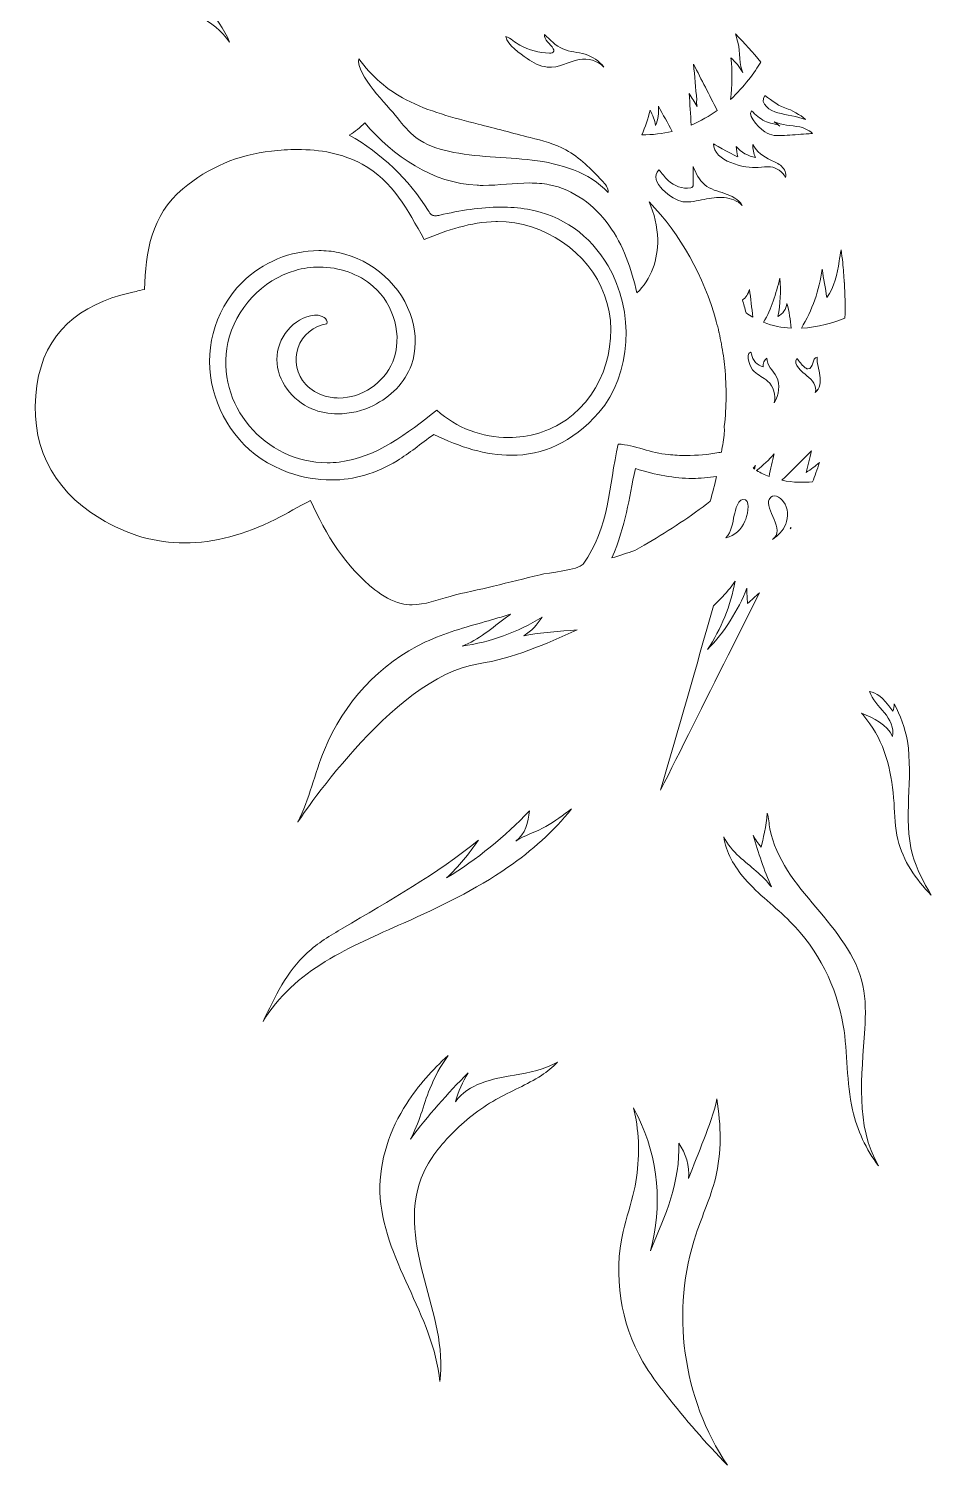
# Model space of a CAD drawing. Header units: millimetres. Extents: x -1356 to 546, y -801 to 88.
# Drawn here: x -325 to -137.2, y -772.1 to -473.1 of the extents above; entities that cross this region are included whole.
import ezdxf

# ---------------------------------------------------------------- set-up
doc = ezdxf.new("R2010")
doc.units = ezdxf.units.MM
doc.header["$MEASUREMENT"] = 0
doc.layers.add('Layer 4', color=7, linetype='Continuous')

msp = doc.modelspace()

# ---------------------------------------------------------------- linework, layer by layer
at = {"layer": 'Layer 4', "lineweight": 0}
for points, knots in [([(-297.79, -466.91), (-304.01, -464.18), (-309.8, -460.22), (-313.93, -454.82), (-317.07, -450.72), (-321.24, -442.85), (-319.51, -437.48), (-317.9, -444.17), (-314.67, -450.12), (-308.94, -454.16), (-301.77, -459.2), (-292.28, -460.43), (-285.74, -466.26), (-288.96, -465.24), (-292.19, -464.22), (-295.42, -463.2), (-289.99, -465.77), (-285.55, -470.38), (-283.18, -475.9), (-286.38, -471.06), (-292.47, -469.25), (-297.79, -466.91)], [0, 0, 0, 0, 1, 1, 1, 2, 2, 2, 3, 3, 3, 4, 4, 4, 5, 5, 5, 6, 6, 6, 7, 7, 7, 7]), ([(-215.86, -477.25), (-216.43, -476.19), (-217.86, -475.45), (-217.66, -474.26), (-216.54, -475.44), (-215.38, -476.65), (-213.88, -477.29), (-212.41, -477.92), (-210.76, -477.94), (-209.23, -478.41), (-207.71, -478.88), (-206.33, -479.82), (-205.33, -481.07), (-206.66, -479.75), (-208.65, -479.13), (-210.49, -479.48), (-212.81, -479.92), (-214.64, -481.33), (-217.11, -481.07), (-218.68, -480.9), (-220.03, -480.19), (-221.3, -479.3), (-222.76, -478.3), (-225.3, -476.5), (-225.76, -474.72), (-224.71, -475.06), (-223.82, -475.97), (-222.83, -476.5), (-220.94, -477.51), (-218.81, -478.09), (-216.67, -478.16), (-216.31, -478.17), (-215.86, -478.1), (-215.76, -477.76), (-215.71, -477.59), (-215.78, -477.41), (-215.86, -477.25)], [0, 0, 0, 0, 1, 1, 1, 2, 2, 2, 3, 3, 3, 4, 4, 4, 5, 5, 5, 6, 6, 6, 7, 7, 7, 8, 8, 8, 9, 9, 9, 10, 10, 10, 11, 11, 11, 12, 12, 12, 12]), ([(-178.93, -479.11), (-177.95, -480), (-177.1, -481.04), (-176.42, -482.19), (-177.19, -480.89), (-176.98, -477.71), (-177.4, -476.14), (-177.57, -475.49), (-177.76, -474.83), (-177.97, -474.17), (-176.08, -476.09), (-174.33, -478.05), (-172.7, -480.04), (-174, -482.2), (-176.07, -485.11), (-178.99, -487.81), (-178.62, -484.92), (-178.59, -481.99), (-178.93, -479.11)], [0, 0, 0, 0, 1, 1, 1, 2, 2, 2, 3, 3, 3, 4, 4, 4, 5, 5, 5, 6, 6, 6, 6]), ([(-220.67, -495.73), (-218.12, -496.38), (-215.54, -497.05), (-213.24, -498.31), (-210.34, -499.88), (-208.02, -502.3), (-205.74, -504.68), (-205.07, -505.38), (-204.35, -506.21), (-204.43, -507.18), (-208.41, -502.9), (-214.42, -501.14), (-220.22, -500.43), (-226.02, -499.72), (-231.94, -499.88), (-237.64, -498.6), (-240.03, -498.06), (-242.4, -497.25), (-244.36, -495.77), (-245.9, -494.62), (-247.12, -493.09), (-248.32, -491.59), (-250.34, -489.06), (-256.94, -482.66), (-256.32, -479.33), (-253.64, -482.96), (-250.49, -485.8), (-246.45, -487.89), (-241.77, -490.31), (-236.62, -491.63), (-231.52, -492.94), (-227.9, -493.87), (-224.29, -494.8), (-220.67, -495.73)], [0, 0, 0, 0, 1, 1, 1, 2, 2, 2, 3, 3, 3, 4, 4, 4, 5, 5, 5, 6, 6, 6, 7, 7, 7, 8, 8, 8, 9, 9, 9, 10, 10, 10, 11, 11, 11, 11]), ([(-185.91, -489.27), (-186.06, -488.83), (-186.09, -488.36), (-186.02, -487.91), (-186.24, -485.43), (-186.46, -482.96), (-186.67, -480.48), (-185.04, -483.68), (-183.4, -486.88), (-181.77, -490.08), (-183.38, -491.25), (-185.18, -492.3), (-187.19, -493.15), (-187.31, -490.95), (-187.44, -488.76), (-187.58, -486.56), (-187.03, -487.46), (-186.47, -488.37), (-185.91, -489.27)], [0, 0, 0, 0, 1, 1, 1, 2, 2, 2, 3, 3, 3, 4, 4, 4, 5, 5, 5, 6, 6, 6, 6]), ([(-171.85, -486.97), (-170.26, -488.16), (-169, -489.2), (-166.97, -489.83), (-165.94, -490.14), (-163.55, -491.66), (-163.37, -492), (-165.18, -491.26), (-167.26, -491.1), (-169.17, -490.57), (-170.62, -490.16), (-173.14, -488.81), (-171.85, -486.97)], [0, 0, 0, 0, 1, 1, 1, 2, 2, 2, 3, 3, 3, 4, 4, 4, 4]), ([(-191.14, -494.45), (-193.09, -494.92), (-195.2, -495.18), (-197.47, -495.18), (-196.72, -493.54), (-196.13, -491.83), (-195.72, -490.07), (-195.16, -491.05), (-194.77, -492.13), (-194.58, -493.25), (-194.08, -491.98), (-193.87, -490.59), (-193.96, -489.23), (-193.02, -490.97), (-192.08, -492.71), (-191.14, -494.45)], [0, 0, 0, 0, 1, 1, 1, 2, 2, 2, 3, 3, 3, 4, 4, 4, 5, 5, 5, 5]), ([(-161.94, -494.9), (-162.18, -494.9), (-162.42, -494.92), (-162.66, -494.94), (-164.18, -495.05), (-165.71, -495.16), (-167.23, -495.27), (-168.63, -495.37), (-170.11, -495.46), (-171.38, -494.85), (-172.47, -494.34), (-175.59, -491.38), (-174.63, -490.19), (-173.75, -490.97), (-172.93, -491.77), (-171.88, -492.34), (-171.02, -492.8), (-169.4, -492.85), (-168.71, -493.36), (-169.12, -493.06), (-169.52, -492.76), (-169.93, -492.46), (-168.26, -493.15), (-166.4, -493.23), (-164.6, -493.5), (-163.85, -493.61), (-162.08, -494.6), (-161.94, -494.9)], [0, 0, 0, 0, 1, 1, 1, 2, 2, 2, 3, 3, 3, 4, 4, 4, 5, 5, 5, 6, 6, 6, 7, 7, 7, 8, 8, 8, 9, 9, 9, 9]), ([(-209.66, -584.51), (-210.56, -585.74), (-217.02, -586.32), (-218.61, -586.71), (-221.83, -587.51), (-225.05, -588.3), (-228.28, -589.09), (-231.28, -589.83), (-234.37, -590.43), (-237.34, -591.22), (-240.03, -591.93), (-242.53, -592.97), (-245.24, -592.97), (-245.98, -592.97), (-246.72, -592.9), (-247.5, -592.72), (-249.52, -592.24), (-251.33, -591.11), (-252.97, -589.84), (-259.05, -585.12), (-263.17, -578.32), (-266.34, -571.3), (-268.88, -572.44), (-271.23, -573.99), (-273.72, -575.23), (-280, -578.33), (-286.3, -580.1), (-292.57, -580.1), (-298.49, -580.1), (-304.38, -578.52), (-310.2, -574.97), (-320.47, -568.71), (-324.97, -559.17), (-323.28, -547.32), (-321.71, -536.31), (-314.34, -530.47), (-303.89, -528.05), (-303.1, -527.87), (-302.31, -527.67), (-300.92, -527.33), (-300.63, -519.62), (-299.56, -511.93), (-292.92, -506.4), (-287.54, -501.92), (-281.38, -499.3), (-274.51, -498.54), (-272.73, -498.34), (-270.91, -498.22), (-269.09, -498.22), (-264.41, -498.22), (-259.73, -499.01), (-255.59, -501.3), (-249.24, -504.8), (-246.09, -510.81), (-242.75, -516.94), (-237.97, -515.03), (-232.99, -513.3), (-227.84, -513.21), (-227.71, -513.21), (-227.57, -513.21), (-227.44, -513.21), (-217.85, -513.21), (-208.48, -519.52), (-205.18, -528.53), (-201.84, -537.66), (-205.18, -548.88), (-213.14, -554.46), (-216.69, -556.96), (-220.93, -558.16), (-225.17, -558.16), (-230.6, -558.16), (-236.05, -556.19), (-240.1, -552.47), (-246.18, -557.3), (-252.68, -562.32), (-260.38, -563.27), (-261.22, -563.37), (-262.06, -563.42), (-262.89, -563.42), (-275.66, -563.42), (-286.35, -551.37), (-283.53, -538.39), (-282, -531.37), (-276.43, -525.35), (-269.51, -523.39), (-267.89, -522.93), (-266.2, -522.7), (-264.5, -522.7), (-260.42, -522.7), (-256.35, -524.04), (-253.3, -526.72), (-248.98, -530.53), (-247.1, -537.07), (-249.26, -542.4), (-251.06, -546.83), (-255.74, -549.94), (-260.44, -549.94), (-261.4, -549.94), (-262.37, -549.81), (-263.3, -549.53), (-264.83, -549.08), (-266.28, -548.27), (-267.36, -547.11), (-269.22, -545.1), (-269.86, -542.04), (-268.96, -539.46), (-268.06, -536.87), (-265.65, -534.88), (-262.94, -534.47), (-262.65, -533.37), (-264.05, -532.68), (-265.23, -532.68), (-265.34, -532.68), (-265.44, -532.69), (-265.54, -532.7), (-269.94, -533.18), (-273.38, -537.52), (-273.35, -541.94), (-273.32, -546.36), (-270.19, -550.45), (-266.12, -552.17), (-264.4, -552.9), (-262.56, -553.24), (-260.7, -553.24), (-258.15, -553.24), (-255.58, -552.61), (-253.28, -551.48), (-249.74, -549.73), (-246.72, -546.76), (-245.38, -543.04), (-244.3, -540.04), (-244.37, -536.69), (-245.23, -533.62), (-247.21, -526.62), (-253.43, -521.11), (-260.55, -519.66), (-261.89, -519.39), (-263.26, -519.25), (-264.63, -519.25), (-270.49, -519.25), (-276.36, -521.69), (-280.54, -525.85), (-293.07, -538.32), (-287.4, -559.67), (-270.99, -565.41), (-267.95, -566.48), (-264.96, -567), (-262.01, -567), (-257.3, -567), (-252.73, -565.65), (-248.33, -562.98), (-245.8, -561.44), (-243.49, -559.52), (-240.71, -557.5), (-235.25, -560.2), (-229.83, -561.86), (-224.6, -561.86), (-218.12, -561.86), (-211.94, -559.3), (-206.37, -552.95), (-199.52, -545.14), (-198.92, -531.77), (-204.47, -522.41), (-208.23, -516.06), (-213.91, -511.89), (-221.25, -510.65), (-223.07, -510.35), (-224.91, -510.21), (-226.74, -510.21), (-231.01, -510.21), (-235.3, -510.93), (-239.47, -511.88), (-239.77, -511.95), (-240.09, -512.02), (-240.39, -512.02), (-240.63, -512.02), (-240.86, -511.98), (-241.07, -511.87), (-241.43, -511.67), (-241.66, -511.3), (-241.88, -510.95), (-245.92, -504.45), (-251.62, -498.99), (-258.3, -495.23), (-257.11, -494.52), (-256.01, -493.66), (-255.05, -492.66), (-249.17, -499.7), (-240.86, -505.25), (-231.7, -505.66), (-231.28, -505.68), (-230.87, -505.69), (-230.45, -505.69), (-227.23, -505.69), (-224, -505.19), (-220.8, -505.19), (-219.42, -505.19), (-218.05, -505.29), (-216.69, -505.55), (-211.66, -506.53), (-207.28, -509.83), (-204.29, -513.98), (-201.29, -518.13), (-199.56, -523.07), (-198.5, -528.08), (-195.49, -525.28), (-194.05, -521.04), (-194.13, -516.93), (-194.19, -514.23), (-194.86, -511.59), (-195.91, -509.1), (-189.36, -515.94), (-184.53, -524.58), (-181.98, -533.94), (-181.97, -533.96), (-181.96, -533.98), (-181.96, -534), (-181.75, -534.76), (-181.56, -535.52), (-181.39, -536.28), (-181.38, -536.32), (-181.37, -536.36), (-181.36, -536.39), (-181.19, -537.15), (-181.03, -537.92), (-180.89, -538.68), (-180.88, -538.71), (-180.88, -538.74), (-180.87, -538.77), (-180.58, -540.35), (-180.35, -541.95), (-180.19, -543.55), (-179.78, -547.64), (-179.81, -551.77), (-180.29, -555.8), (-180.29, -555.8), (-180.31, -555.97), (-180.31, -555.97), (-180.31, -555.97), (-180.29, -556.15), (-180.29, -556.15), (-180.24, -556.49), (-180.24, -556.83), (-180.28, -557.19), (-180.43, -558.49), (-180.63, -559.82), (-180.87, -561.19), (-181.04, -561.24), (-181.23, -561.28), (-181.4, -561.31), (-183.65, -561.7), (-185.93, -561.9), (-188.21, -561.9), (-189.46, -561.9), (-190.71, -561.84), (-191.95, -561.72), (-195.47, -561.39), (-198.96, -559.75), (-202.34, -559.52), (-204.41, -568.37), (-204.01, -576.72), (-209.66, -584.51)], [0, 0, 0, 0, 1, 1, 1, 2, 2, 2, 3, 3, 3, 4, 4, 4, 5, 5, 5, 6, 6, 6, 7, 7, 7, 8, 8, 8, 9, 9, 9, 10, 10, 10, 11, 11, 11, 12, 12, 12, 13, 13, 13, 14, 14, 14, 15, 15, 15, 16, 16, 16, 17, 17, 17, 18, 18, 18, 19, 19, 19, 20, 20, 20, 21, 21, 21, 22, 22, 22, 23, 23, 23, 24, 24, 24, 25, 25, 25, 26, 26, 26, 27, 27, 27, 28, 28, 28, 29, 29, 29, 30, 30, 30, 31, 31, 31, 32, 32, 32, 33, 33, 33, 34, 34, 34, 35, 35, 35, 36, 36, 36, 37, 37, 37, 38, 38, 38, 39, 39, 39, 40, 40, 40, 41, 41, 41, 42, 42, 42, 43, 43, 43, 44, 44, 44, 45, 45, 45, 46, 46, 46, 47, 47, 47, 48, 48, 48, 49, 49, 49, 50, 50, 50, 51, 51, 51, 52, 52, 52, 53, 53, 53, 54, 54, 54, 55, 55, 55, 56, 56, 56, 57, 57, 57, 58, 58, 58, 59, 59, 59, 60, 60, 60, 61, 61, 61, 62, 62, 62, 63, 63, 63, 64, 64, 64, 65, 65, 65, 66, 66, 66, 67, 67, 67, 68, 68, 68, 69, 69, 69, 70, 70, 70, 71, 71, 71, 72, 72, 72, 73, 73, 73, 74, 74, 74, 75, 75, 75, 76, 76, 76, 77, 77, 77, 78, 78, 78, 79, 79, 79, 80, 80, 80, 81, 81, 81, 82, 82, 82, 83, 83, 83, 84, 84, 84, 85, 85, 85, 86, 86, 86, 87, 87, 87, 87]), ([(-177.5, -499.74), (-177.6, -499.02), (-177.7, -498.3), (-177.8, -497.58), (-176.8, -498.8), (-175.34, -499.63), (-173.78, -499.88), (-174.19, -499.04), (-174.38, -498.1), (-174.32, -497.17), (-173.61, -498.7), (-172.1, -499.68), (-170.59, -500.42), (-169.82, -500.79), (-169.01, -501.14), (-168.38, -501.72), (-167.76, -502.3), (-167.33, -503.2), (-167.58, -504.02), (-168.16, -502.85), (-169.36, -502), (-170.66, -501.84), (-171.51, -501.73), (-172.37, -501.9), (-173.22, -501.97), (-175.93, -502.18), (-182.66, -500.71), (-182.51, -497.02), (-182.06, -497.37), (-177.49, -499.8), (-177.5, -499.74)], [0, 0, 0, 0, 1, 1, 1, 2, 2, 2, 3, 3, 3, 4, 4, 4, 5, 5, 5, 6, 6, 6, 7, 7, 7, 8, 8, 8, 9, 9, 9, 10, 10, 10, 10]), ([(-187.28, -506.21), (-187.13, -506.18), (-186.97, -506.14), (-186.87, -506.02), (-186.76, -505.9), (-186.76, -505.71), (-186.76, -505.55), (-186.77, -504.29), (-186.77, -503.03), (-186.78, -501.78), (-186.17, -503.16), (-185.51, -504.59), (-184.35, -505.56), (-183.19, -506.52), (-181.66, -506.9), (-180.22, -507.38), (-178.78, -507.86), (-177.29, -508.56), (-176.55, -509.88), (-177.52, -508.87), (-178.93, -508.36), (-180.32, -508.23), (-181.72, -508.1), (-183.12, -508.32), (-184.5, -508.6), (-185.95, -508.89), (-187.42, -509.25), (-188.89, -509.08), (-190.96, -508.85), (-196.46, -504.84), (-193.87, -502.46), (-193.23, -503.11), (-192.71, -504.01), (-191.98, -504.67), (-190.72, -505.82), (-188.96, -506.51), (-187.28, -506.21)], [0, 0, 0, 0, 1, 1, 1, 2, 2, 2, 3, 3, 3, 4, 4, 4, 5, 5, 5, 6, 6, 6, 7, 7, 7, 8, 8, 8, 9, 9, 9, 10, 10, 10, 11, 11, 11, 12, 12, 12, 12]), ([(-158.94, -529.04), (-157.34, -526.88), (-156.83, -524.12), (-156.39, -521.47), (-156.26, -520.68), (-156.12, -519.89), (-155.98, -519.09), (-155.86, -519.97), (-155.75, -520.86), (-155.65, -521.75), (-155.65, -521.75), (-155.65, -521.76), (-155.65, -521.77), (-155.51, -523.14), (-155.41, -524.53), (-155.32, -525.92), (-155.32, -525.93), (-155.31, -525.93), (-155.31, -525.93), (-155.17, -528.36), (-155.12, -530.82), (-155.18, -533.31), (-157.55, -534.27), (-160.76, -535.24), (-164.26, -535.41), (-162, -531.68), (-160.51, -527.47), (-159.95, -523.14), (-159.61, -525.11), (-159.28, -527.08), (-158.94, -529.04)], [0, 0, 0, 0, 1, 1, 1, 2, 2, 2, 3, 3, 3, 4, 4, 4, 5, 5, 5, 6, 6, 6, 7, 7, 7, 8, 8, 8, 9, 9, 9, 10, 10, 10, 10]), ([(-167.27, -530.28), (-166.8, -531.95), (-166.51, -533.67), (-166.41, -535.41), (-168.29, -535.31), (-170.22, -534.94), (-172.13, -534.19), (-170.44, -531.44), (-169.56, -528.18), (-168.73, -525.03), (-168.49, -527.68), (-168.63, -530.36), (-169.14, -532.97), (-168.12, -532.46), (-167.39, -531.41), (-167.27, -530.28)], [0, 0, 0, 0, 1, 1, 1, 2, 2, 2, 3, 3, 3, 4, 4, 4, 5, 5, 5, 5]), ([(-175.76, -532.22), (-176, -531.3), (-176.25, -530.39), (-176.53, -529.51), (-175.83, -529.15), (-175.3, -528.17), (-175.04, -527.33), (-174.81, -529.26), (-174.58, -531.19), (-174.35, -533.12), (-174.82, -532.85), (-175.29, -532.55), (-175.76, -532.22)], [0, 0, 0, 0, 1, 1, 1, 2, 2, 2, 3, 3, 3, 4, 4, 4, 4]), ([(-171.41, -541.62), (-171.54, -543.11), (-170.09, -544.2), (-169.41, -545.53), (-168.55, -547.22), (-168.98, -549.3), (-169.89, -550.96), (-169.49, -549.35), (-170.04, -547.53), (-171.28, -546.42), (-172.13, -545.65), (-173.24, -545.22), (-174.09, -544.45), (-174.87, -543.74), (-175.93, -540.89), (-174.87, -540.37), (-174.67, -540.46), (-174.63, -540.6), (-174.61, -540.82), (-174.46, -542.09), (-173.43, -543.2), (-172.17, -543.45), (-172.26, -542.76), (-171.96, -542.04), (-171.41, -541.62)], [0, 0, 0, 0, 1, 1, 1, 2, 2, 2, 3, 3, 3, 4, 4, 4, 5, 5, 5, 6, 6, 6, 7, 7, 7, 8, 8, 8, 8]), ([(-161.36, -548.8), (-160.93, -547.48), (-162.01, -546.18), (-163.09, -545.29), (-163.96, -544.58), (-166.21, -542.94), (-165.19, -541.69), (-164.72, -542.32), (-164.23, -542.99), (-163.62, -543.52), (-163.41, -543.69), (-163.17, -543.87), (-162.9, -543.87), (-162.33, -543.88), (-162.03, -543.22), (-161.89, -542.68), (-161.75, -542.13), (-161.51, -541.46), (-160.95, -541.41), (-161.05, -542.7), (-160.59, -543.95), (-160.4, -545.23), (-160.21, -546.51), (-160.35, -547.99), (-161.36, -548.8)], [0, 0, 0, 0, 1, 1, 1, 2, 2, 2, 3, 3, 3, 4, 4, 4, 5, 5, 5, 6, 6, 6, 7, 7, 7, 8, 8, 8, 8]), ([(-173.56, -565.02), (-172.22, -563.99), (-170.99, -562.83), (-169.89, -561.55), (-170.33, -563.11), (-170.69, -564.7), (-170.98, -566.29), (-171.86, -565.96), (-172.72, -565.54), (-173.56, -565.02)], [0, 0, 0, 0, 1, 1, 1, 2, 2, 2, 3, 3, 3, 3]), ([(-161.93, -567.4), (-163.67, -567.54), (-165.95, -567.55), (-168.32, -567.06), (-168.11, -566.88), (-167.91, -566.69), (-167.72, -566.5), (-165.85, -564.65), (-163.98, -562.81), (-162.12, -560.96), (-162.49, -562.45), (-162.87, -563.95), (-163.24, -565.44), (-162.26, -564.8), (-161.35, -564.09), (-160.49, -563.34), (-160.98, -564.84), (-161.47, -566.2), (-161.93, -567.4)], [0, 0, 0, 0, 1, 1, 1, 2, 2, 2, 3, 3, 3, 4, 4, 4, 5, 5, 5, 6, 6, 6, 6]), ([(-203.66, -583.23), (-200.7, -576.24), (-200.21, -571.22), (-198.78, -564.63), (-194.47, -565.94), (-190.72, -566.68), (-186.93, -566.68), (-185.28, -566.68), (-183.61, -566.54), (-181.89, -566.24), (-182.29, -567.96), (-182.73, -569.69), (-183.2, -571.42), (-183.44, -571.61), (-183.68, -571.8), (-183.92, -571.98), (-188.08, -575.15), (-192.47, -577.94), (-196.98, -580.58), (-197.63, -580.96), (-198.28, -581.32), (-198.93, -581.68), (-200.45, -582.18), (-202.01, -582.69), (-203.66, -583.23)], [0, 0, 0, 0, 1, 1, 1, 2, 2, 2, 3, 3, 3, 4, 4, 4, 5, 5, 5, 6, 6, 6, 7, 7, 7, 8, 8, 8, 8]), ([(-174.27, -564.54), (-174.11, -564.37), (-173.95, -564.19), (-173.81, -564), (-173.91, -564.23), (-173.97, -564.48), (-173.99, -564.73), (-174.08, -564.67), (-174.18, -564.6), (-174.27, -564.54)], [0, 0, 0, 0, 1, 1, 1, 2, 2, 2, 3, 3, 3, 3]), ([(-175.9, -571.15), (-174.71, -571.68), (-175.63, -574.69), (-176, -575.57), (-176.7, -577.24), (-178.16, -578.64), (-179.94, -579.04), (-178.79, -577.78), (-178.56, -575.97), (-178.21, -574.3), (-178.04, -573.44), (-177.41, -570.47), (-175.9, -571.15)], [0, 0, 0, 0, 1, 1, 1, 2, 2, 2, 3, 3, 3, 4, 4, 4, 4]), ([(-170.94, -571.03), (-170.14, -569.62), (-168.69, -570.58), (-167.96, -571.53), (-166.96, -572.85), (-166.9, -574.69), (-167.51, -576.18), (-168.05, -577.51), (-169.07, -578.6), (-170.27, -579.38), (-167.42, -577.51), (-171.98, -572.86), (-170.94, -571.03)], [0, 0, 0, 0, 1, 1, 1, 2, 2, 2, 3, 3, 3, 4, 4, 4, 4]), ([(-166.57, -577.15), (-166.55, -577.1), (-166.54, -577.05), (-166.53, -577.01), (-166.52, -576.98), (-166.51, -576.95), (-166.51, -576.92), (-166.48, -576.95), (-166.44, -576.98), (-166.41, -577.01), (-166.46, -577.06), (-166.52, -577.11), (-166.57, -577.15)], [0, 0, 0, 0, 1, 1, 1, 2, 2, 2, 3, 3, 3, 4, 4, 4, 4]), ([(-175.58, -589.5), (-175.59, -590.56), (-175.55, -591.63), (-175.46, -592.69), (-174.62, -591.96), (-173.8, -591.22), (-172.99, -590.46), (-172.99, -590.46), (-179.48, -603.44), (-179.48, -603.44), (-184.36, -613.19), (-189.56, -623.6), (-193.54, -631.56), (-189.85, -618.89), (-186.15, -606.04), (-182.56, -593.22), (-181.97, -592.67), (-181.42, -592.06), (-181.07, -591.71), (-179.94, -590.6), (-178.92, -589.37), (-178.03, -588.06), (-178.97, -593.12), (-180.94, -597.99), (-183.78, -602.29), (-180.25, -598.61), (-177.45, -594.24), (-175.58, -589.5)], [0, 0, 0, 0, 1, 1, 1, 2, 2, 2, 3, 3, 3, 4, 4, 4, 5, 5, 5, 6, 6, 6, 7, 7, 7, 8, 8, 8, 9, 9, 9, 9]), ([(-231.4, -605.24), (-249.57, -608.07), (-269.4, -638.86), (-269, -638.18), (-266.61, -633.45), (-265.49, -628.11), (-263.48, -623.17), (-259.54, -613.43), (-251.94, -605.16), (-242.42, -600.71), (-238.46, -598.86), (-234.22, -597.67), (-230.01, -596.47), (-228.26, -595.97), (-226.52, -595.47), (-224.77, -594.95), (-225.05, -595.15), (-225.33, -595.35), (-225.61, -595.55), (-228.56, -597.76), (-231.38, -600.29), (-234.84, -601.57), (-228.95, -600.76), (-223.24, -598.69), (-218.2, -595.53), (-219.14, -597.09), (-220.44, -598.43), (-221.96, -599.43), (-218.33, -598.65), (-214.6, -598.52), (-210.89, -598.19), (-217.5, -601.23), (-224.25, -604.13), (-231.4, -605.24)], [0, 0, 0, 0, 1, 1, 1, 2, 2, 2, 3, 3, 3, 4, 4, 4, 5, 5, 5, 6, 6, 6, 7, 7, 7, 8, 8, 8, 9, 9, 9, 10, 10, 10, 11, 11, 11, 11]), ([(-146.99, -615.43), (-148.14, -614.03), (-149.53, -612.72), (-150.07, -610.99), (-148.49, -611.38), (-147.59, -611.92), (-145.22, -615.11), (-145.03, -614.61), (-144.95, -614.1), (-144.95, -613.59), (-143.62, -616), (-142.67, -618.62), (-142.21, -621.35), (-140.89, -629.15), (-143.2, -637.35), (-141.11, -644.99), (-140.3, -647.97), (-138.84, -650.74), (-137.23, -653.39), (-140.41, -650.13), (-143.15, -646.26), (-144.19, -641.82), (-144.77, -639.35), (-144.8, -636.78), (-144.98, -634.25), (-145.37, -628.43), (-146.6, -622.48), (-149.98, -617.74), (-150.53, -616.97), (-151.13, -616.24), (-151.72, -615.5), (-149.19, -616.64), (-146.41, -617.86), (-145.31, -620.38), (-144.85, -618.63), (-145.85, -616.83), (-146.99, -615.43)], [0, 0, 0, 0, 1, 1, 1, 2, 2, 2, 3, 3, 3, 4, 4, 4, 5, 5, 5, 6, 6, 6, 7, 7, 7, 8, 8, 8, 9, 9, 9, 10, 10, 10, 11, 11, 11, 12, 12, 12, 12]), ([(-225.29, -647.6), (-232.04, -652.28), (-239.48, -655.87), (-246.99, -659.21), (-252.52, -661.68), (-258.13, -664.04), (-263.28, -667.22), (-268.44, -670.4), (-273.17, -674.49), (-276.23, -679.72), (-273.8, -674.57), (-271.27, -669.29), (-267.08, -665.43), (-264.86, -663.38), (-262.25, -661.81), (-259.64, -660.27), (-249.98, -654.57), (-240.11, -649.03), (-231.45, -641.96), (-233.39, -644.8), (-235.53, -647.48), (-238.07, -649.81), (-231.73, -645.96), (-225.91, -641.25), (-220.84, -635.84), (-220.98, -638.19), (-221.68, -640.68), (-223.64, -642.17), (-222.18, -641.06), (-219.07, -640.09), (-217.41, -639.11), (-215.55, -638.02), (-213.77, -636.79), (-212.07, -635.44), (-215.78, -640.14), (-220.35, -644.18), (-225.29, -647.6)], [0, 0, 0, 0, 1, 1, 1, 2, 2, 2, 3, 3, 3, 4, 4, 4, 5, 5, 5, 6, 6, 6, 7, 7, 7, 8, 8, 8, 9, 9, 9, 10, 10, 10, 11, 11, 11, 12, 12, 12, 12]), ([(-151.45, -672.18), (-150.81, -675.14), (-150.89, -678.22), (-151.07, -681.25), (-151.65, -690.94), (-153.11, -701.39), (-148.2, -709.76), (-150.79, -706.31), (-152.64, -702.32), (-153.61, -698.11), (-154.93, -692.35), (-154.59, -686.33), (-155.55, -680.5), (-156.88, -672.4), (-160.78, -664.75), (-166.56, -658.93), (-169.62, -655.85), (-173.18, -653.27), (-176.03, -649.99), (-178.19, -647.51), (-179.94, -644.45), (-180.41, -641.25), (-179.63, -642.79), (-178.45, -644.18), (-177.18, -645.36), (-174.94, -647.46), (-172.32, -649.22), (-170.5, -651.69), (-171.97, -648.18), (-173.24, -644.59), (-174.3, -640.94), (-173.82, -641.82), (-173.25, -642.65), (-172.59, -643.4), (-172.24, -641.83), (-171.56, -639.06), (-171.35, -636.32), (-171.1, -637.4), (-170.99, -638.52), (-170.78, -639.61), (-168.42, -652.16), (-154.13, -659.69), (-151.45, -672.18)], [0, 0, 0, 0, 1, 1, 1, 2, 2, 2, 3, 3, 3, 4, 4, 4, 5, 5, 5, 6, 6, 6, 7, 7, 7, 8, 8, 8, 9, 9, 9, 10, 10, 10, 11, 11, 11, 12, 12, 12, 13, 13, 13, 14, 14, 14, 14]), ([(-218.33, -690.9), (-221.34, -692.86), (-224.71, -694.18), (-227.83, -695.95), (-231.25, -697.9), (-234.34, -700.38), (-237.09, -703.19), (-239.68, -705.85), (-242.01, -708.85), (-243.34, -712.31), (-245.92, -719.02), (-244.5, -726.54), (-242.65, -733.48), (-240.79, -740.43), (-238.52, -747.53), (-239.49, -754.64), (-240.66, -740.8), (-251.54, -729.02), (-251.91, -715.14), (-252.09, -708.64), (-249.87, -702.21), (-246.35, -696.74), (-243.96, -693.04), (-241, -689.74), (-237.74, -686.77), (-239.27, -688.92), (-240.56, -691.24), (-241.54, -693.7), (-242.93, -697.17), (-243.75, -700.88), (-245.56, -704.15), (-241.91, -699.28), (-237.9, -694.68), (-233.58, -690.39), (-234.73, -692.27), (-235.62, -694.3), (-236.22, -696.41), (-233.56, -692.64), (-228.51, -691.61), (-223.96, -690.86), (-220.88, -690.34), (-217.57, -689.68), (-214.95, -688.13), (-215.96, -689.18), (-217.12, -690.11), (-218.33, -690.9)], [0, 0, 0, 0, 1, 1, 1, 2, 2, 2, 3, 3, 3, 4, 4, 4, 5, 5, 5, 6, 6, 6, 7, 7, 7, 8, 8, 8, 9, 9, 9, 10, 10, 10, 11, 11, 11, 12, 12, 12, 13, 13, 13, 14, 14, 14, 15, 15, 15, 15]), ([(-182.15, -712.36), (-183.14, -716.32), (-184.86, -720.04), (-186.16, -723.91), (-191.49, -739.81), (-189.01, -758.14), (-179.63, -772.05), (-184.14, -767.41), (-188.4, -762.52), (-192.38, -757.41), (-194.12, -755.2), (-195.8, -752.93), (-197.22, -750.5), (-201.92, -742.41), (-203.42, -732.51), (-201.33, -723.38), (-200.67, -720.5), (-199.67, -717.71), (-199.04, -714.82), (-198.04, -710.16), (-197.79, -704.86), (-198.65, -700.15), (-198.8, -699.32), (-198.99, -698.5), (-199.19, -697.68), (-198.86, -698.29), (-198.53, -698.91), (-198.23, -699.53), (-194, -708.09), (-193.07, -718.23), (-195.67, -727.41), (-192.56, -720.27), (-189.4, -712.8), (-189.76, -705.02), (-188.26, -707.12), (-187.52, -709.76), (-187.71, -712.34), (-186.66, -709.64), (-185.6, -706.94), (-184.55, -704.23), (-183.48, -701.48), (-182.39, -698.68), (-181.84, -695.8), (-180.94, -701.29), (-180.81, -706.92), (-182.15, -712.36)], [0, 0, 0, 0, 1, 1, 1, 2, 2, 2, 3, 3, 3, 4, 4, 4, 5, 5, 5, 6, 6, 6, 7, 7, 7, 8, 8, 8, 9, 9, 9, 10, 10, 10, 11, 11, 11, 12, 12, 12, 13, 13, 13, 14, 14, 14, 15, 15, 15, 15])]:
    msp.add_open_spline(points, degree=3, knots=knots, dxfattribs=at)

doc.saveas('drawing.dxf')
